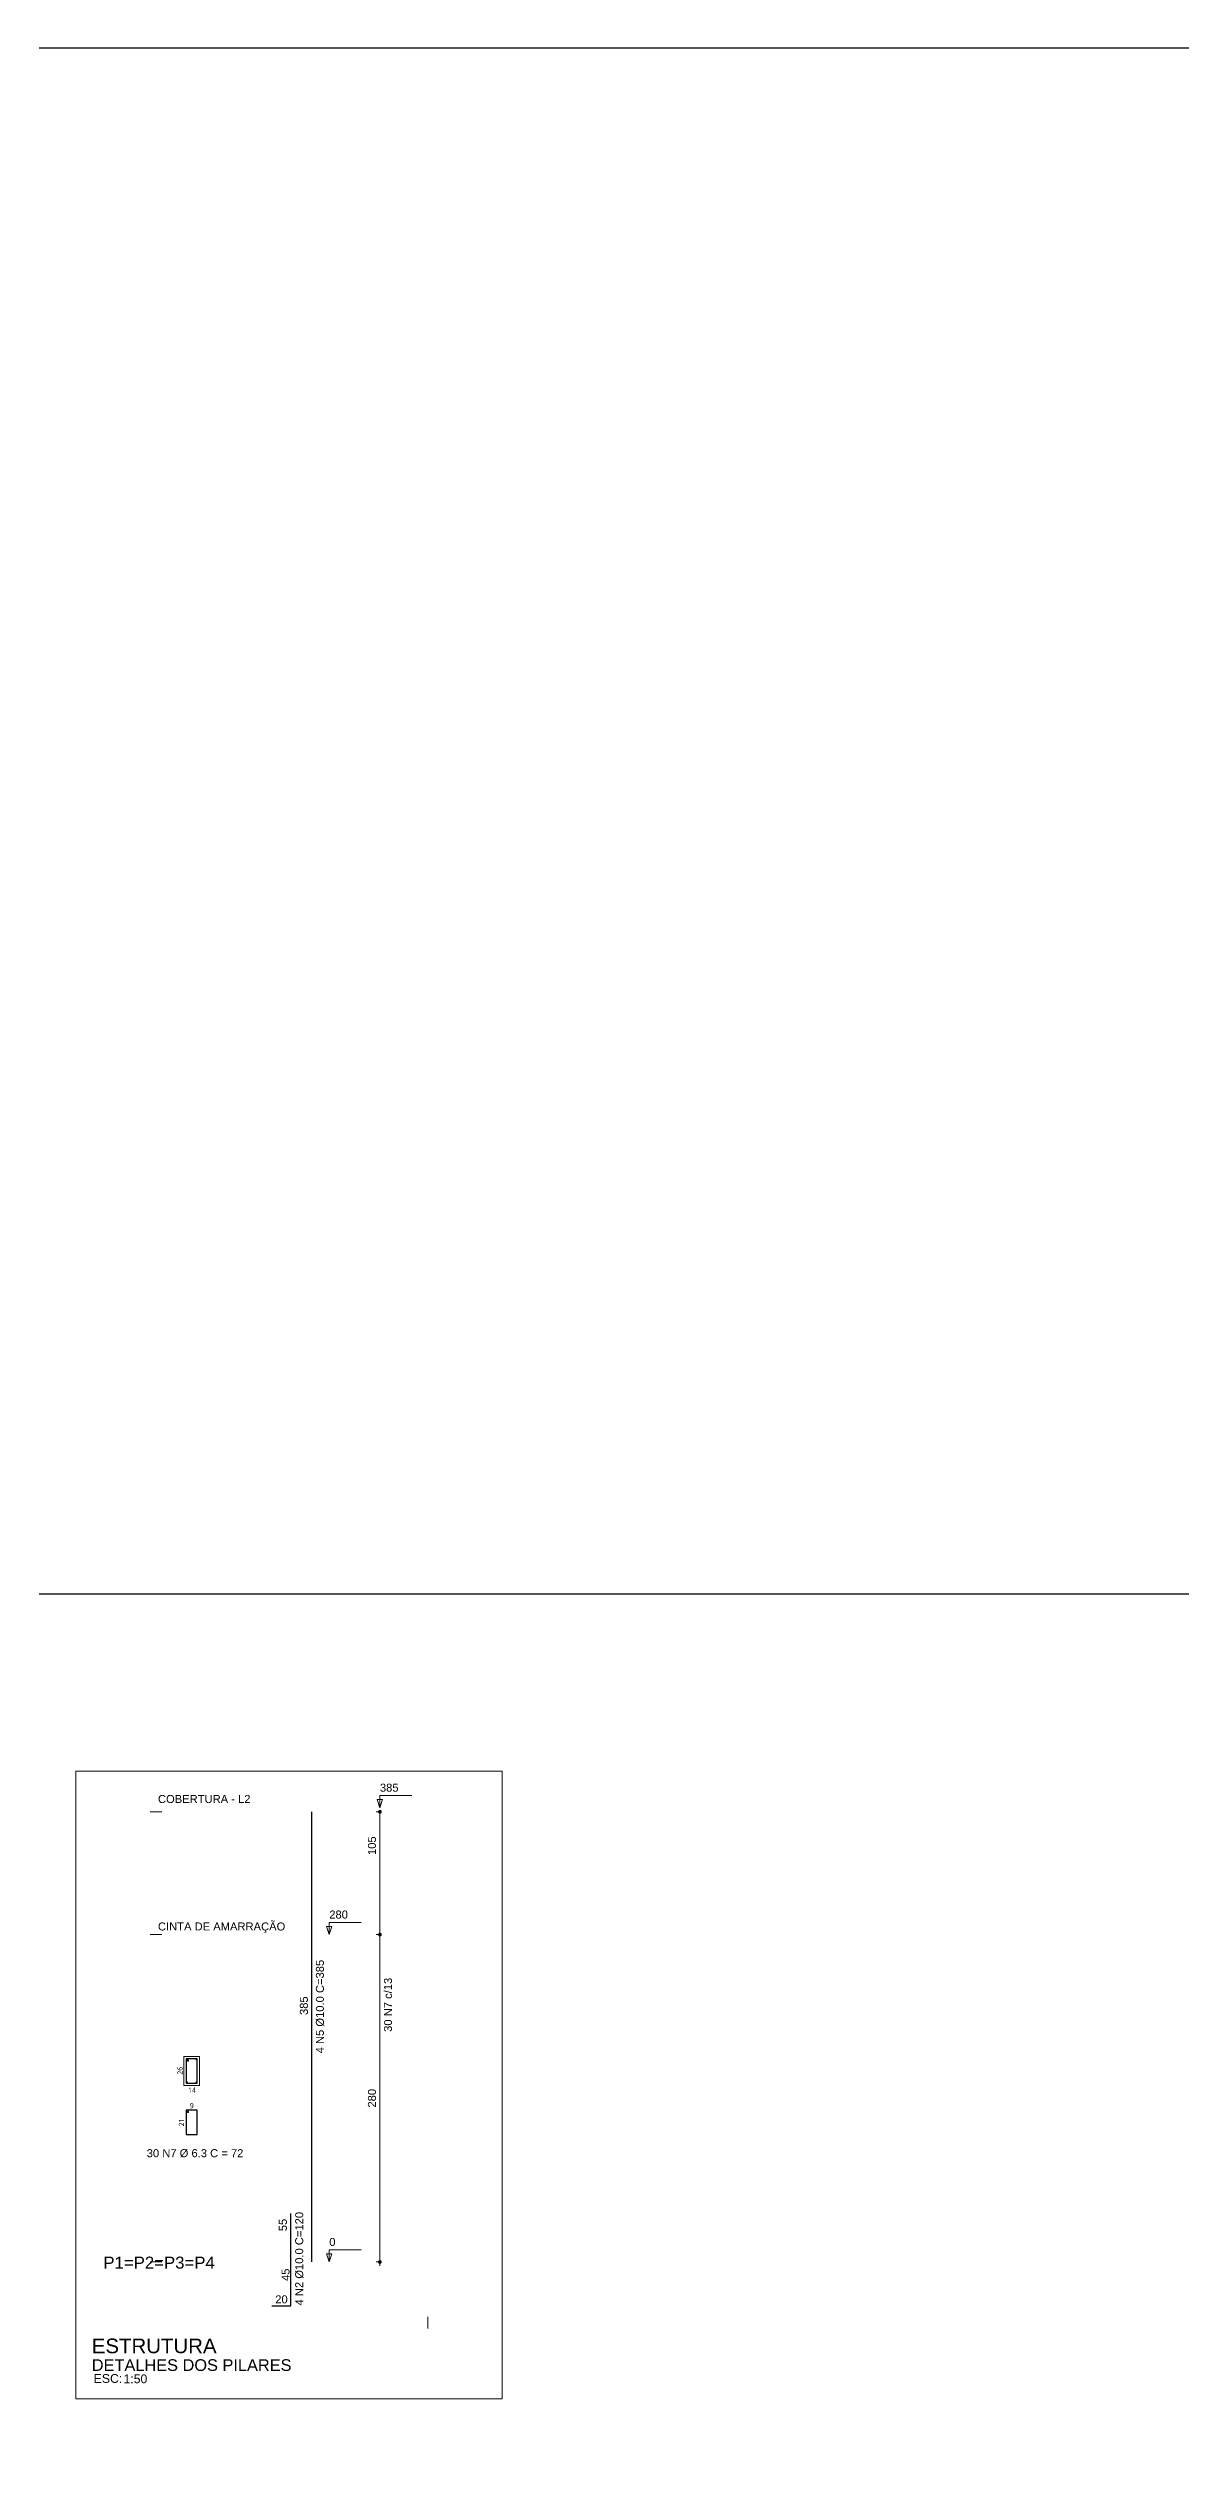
# Model space of a CAD drawing. Header units: inches. Extents: x -409 to -274, y -29 to 11.
# Drawn here: x -340.9 to -331.22, y -9.13 to 11.38 of the extents above; entities that cross this region are included whole.
import ezdxf
from ezdxf.enums import TextEntityAlignment as Align

# ---------------------------------------------------------------- set-up
doc = ezdxf.new("R2010")
doc.units = ezdxf.units.IN
doc.header["$MEASUREMENT"] = 0
doc.linetypes.add('DOT2', pattern=[3.175, 0, -3.175])
for name, color, linetype, lineweight in [('AR-COTA', 1, 'Continuous', 0), ('DT-Barras na forma', 2, 'Continuous', 30), ('DT-Forma', 5, 'Continuous', 5), ('DT-Pontilhado', 9, 'DOT2', 5), ('DT-TEXTOS', 2, 'Continuous', 20), ('FO-Estacas dos blocos', 1, 'Continuous', 20), ('LC-Estacas dos blocos', 1, 'Continuous', 20), ('QUAD_LIMITES', 2, 'Continuous', 0)]:
    doc.layers.add(name, color=color, linetype=linetype, lineweight=lineweight)
for name, color, linetype in [('ARQ-PIS', 1, 'Continuous'), ('ARQ-TXT-02', 2, 'Continuous'), ('ARQ-TXT-03', 3, 'Continuous'), ('ARQ-TXT-04', 4, 'Continuous'), ('ARQ-TXT-SMB', 4, 'Continuous'), ('DT-ARMADURA_NEG', 6, 'Continuous'), ('DT-TÍTULO', 3, 'Continuous'), ('ELE-VT3', 30, 'Continuous'), ('EST - Cotas', 152, 'Continuous')]:
    doc.layers.add(name, color=color, linetype=linetype)
doc.styles.add('Arial', font='ARIALUNI.ttf')
doc.styles.add('Codhab', font='')
doc.styles.get('Codhab').set_extended_font_data('Roboto')

# ---------------------------------------------------------------- blocks, each defined once
blk = doc.blocks.new('*U497')
at = {"layer": 'ARQ-TXT-02', "insert": (0.016, 0.158), "char_height": 0.075, "attachment_point": 1, "style": 'Arial'}
blk.add_mtext_dynamic_manual_height_columns('ESC:', width=0.00229, gutter_width=0.417, heights=[0], dxfattribs=at)
at = {"layer": 'ARQ-TXT-02', "style": 'Arial'}
blk.add_attdef('ESCALA', (0.271, 0.08), '', height=0.075, dxfattribs=at)
at = {"layer": 'ARQ-TXT-03', "style": 'Arial'}
blk.add_attdef('DESENHO', (0, 0.185), '', height=0.1, dxfattribs=at)
at = {"layer": 'ARQ-TXT-04', "style": 'Arial'}
blk.add_attdef('MATÉRIA', text='', height=0.125, dxfattribs=at).set_placement((0, 0.299), align=Align.BOTTOM_LEFT)

msp = doc.modelspace()

# ---------------------------------------------------------------- hatches: boundary and pattern name
at = {"layer": 'LC-Estacas dos blocos', "linetype": 'Continuous'}
h = msp.add_hatch(color=10, dxfattribs=at)
h.paths.add_polyline_path([(-339.709, -6.023, 1), (-339.716, -6.023, 1)])
h.paths.add_polyline_path([(-339.629, -6.023, 1), (-339.637, -6.023, 1)])
h.paths.add_polyline_path([(-339.709, -5.829, 1), (-339.716, -5.829, 1)])
h.paths.add_polyline_path([(-339.629, -5.829, 1), (-339.637, -5.829, 1)])
h.paths.add_polyline_path([(-343.216, -6.582, 1), (-343.224, -6.582, 1)])
h.paths.add_polyline_path([(-343.145, -6.582, 1), (-343.137, -6.582, 1)])
h.paths.add_polyline_path([(-343.224, -6.775, 1), (-343.216, -6.775, 1)])
h.paths.add_polyline_path([(-343.137, -6.775, 1), (-343.145, -6.775, 1)])
h.paths.add_polyline_path([(-346.898, -5.515, 1), (-346.919, -5.515, 1)])
h.paths.add_polyline_path([(-346.763, -5.569, 1), (-346.743, -5.569, 1)])
h.paths.add_polyline_path([(-346.646, -5.437, 1), (-346.667, -5.437, 1)])
h.paths.add_polyline_path([(-346.743, -5.304, 1), (-346.763, -5.304, 1)])
h.paths.add_polyline_path([(-346.919, -5.361, 1), (-346.898, -5.361, 1)])

# ---------------------------------------------------------------- linework, layer by layer
at = {"layer": 'AR-COTA', "ltscale": 0.01}
for p, q in [((-338.059, -3.709), (-338.095, -3.709)), ((-338.063, -7.591), (-338.063, -3.717)), ((-338.059, -4.759), (-338.095, -4.759)), ((-338.059, -7.559), (-338.095, -7.559))]:
    msp.add_line(p, q, dxfattribs=at)
at = {"layer": 'AR-COTA', "ltscale": 0.01, "const_width": 0.0162}
for points in [[(-338.071, -3.709, 1), (-338.055, -3.709, 1)], [(-338.071, -4.759, 1), (-338.055, -4.759, 1)], [(-338.071, -7.559, 1), (-338.055, -7.559, 1)]]:
    msp.add_lwpolyline(points, format="xyb", close=True, dxfattribs=at)
at = {"layer": 'ARQ-PIS', "color": 4, "linetype": 'ByBlock'}
msp.add_lwpolyline([(-355.626, -1.844), (-317.003, -1.844), (-317.003, -21.921), (-355.626, -21.921)], close=True, dxfattribs=at)
at = {"layer": 'DT-ARMADURA_NEG'}
for p, q in [((-339.704, -5.821), (-339.72, -5.821)), ((-339.72, -5.821), (-339.72, -5.837))]:
    msp.add_line(p, q, dxfattribs=at)
at = {"layer": 'DT-Barras na forma'}
for p, q in [((-338.644, -7.559), (-338.644, -3.709)), ((-339.72, -5.837), (-339.696, -5.837)), ((-339.704, -5.845), (-339.704, -5.821)), ((-339.704, -6.26), (-339.72, -6.26)), ((-339.72, -6.26), (-339.72, -6.276)), ((-339.72, -6.276), (-339.696, -6.276)), ((-339.704, -6.284), (-339.704, -6.26)), ((-338.825, -7.933), (-338.825, -7.146)), ((-338.987, -7.933), (-338.825, -7.933))]:
    msp.add_line(p, q, dxfattribs=at)
for points in [[(-339.625, -6.03), (-339.625, -5.821), (-339.72, -5.821), (-339.72, -6.03)], [(-339.625, -6.469), (-339.625, -6.26), (-339.72, -6.26), (-339.72, -6.469)]]:
    msp.add_lwpolyline(points, close=True, dxfattribs=at)
at = {"layer": 'DT-Forma'}
msp.add_lwpolyline([(-339.606, -5.802), (-339.606, -6.049), (-339.739, -6.049), (-339.739, -5.802)], close=True, dxfattribs=at)
at = {"layer": 'DT-Pontilhado'}
for p, q in [((-340.029, -3.709), (-337.652, -3.709)), ((-340.029, -4.759), (-337.652, -4.759)), ((-337.652, -8.129), (-337.652, -5.329)), ((-340.029, -7.559), (-337.652, -7.559))]:
    msp.add_line(p, q, dxfattribs=at)
at = {"layer": 'DT-TEXTOS'}
for points in [[(-338.04, -3.605), (-338.063, -3.674), (-338.086, -3.605), (-338.04, -3.605)], [(-338.063, -3.674), (-338.063, -3.571), (-337.789, -3.571)], [(-338.473, -4.69), (-338.496, -4.759), (-338.519, -4.69), (-338.473, -4.69)], [(-338.496, -4.759), (-338.496, -4.656), (-338.222, -4.656)], [(-338.473, -7.49), (-338.496, -7.559), (-338.519, -7.49), (-338.473, -7.49)], [(-338.496, -7.559), (-338.496, -7.456), (-338.222, -7.456)]]:
    msp.add_lwpolyline(points, dxfattribs=at)
at = {"layer": 'ELE-VT3', "linetype": 'ByBlock'}
msp.add_lwpolyline([(-409.077, 11.376), (-273.831, 11.376), (-273.831, -29.078), (-409.077, -29.078)], close=True, dxfattribs=at)
at = {"layer": 'FO-Estacas dos blocos', "color": 10}
for centre in [(-339.712, -5.829), (-339.633, -5.829), (-339.712, -6.023), (-339.633, -6.023)]:
    msp.add_circle(centre, 0.0038, dxfattribs=at)
at = {"layer": 'QUAD_LIMITES'}
msp.add_lwpolyline([(-337.016, -8.729), (-340.663, -8.729), (-340.663, -3.362), (-337.016, -3.362)], close=True, dxfattribs=at)

# ---------------------------------------------------------------- block references
at = {"layer": 'ARQ-TXT-SMB'}
msp.add_blockref('*U497', (-340.527, -8.676), dxfattribs=at).add_auto_attribs({'ESCALA': '1:50', 'DESENHO': 'DETALHES DOS PILARES', 'MATÉRIA': 'ESTRUTURA'})

# ---------------------------------------------------------------- texts
at = {"layer": 'DT-TEXTOS', "style": 'Arial'}
for s, height, p in [('385', 0.0684, (-338.063, -3.537)), ('COBERTURA - L2', 0.06843, (-339.961, -3.634)), ('CINTA DE AMARRAÇÃO', 0.06843, (-339.961, -4.724)), ('280', 0.0684, (-338.496, -4.622)), ('0', 0.0684, (-338.496, -7.422)), ('20', 0.0684, (-338.958, -7.913))]:
    msp.add_text(s, height=height, dxfattribs=at).set_placement(p)
for s, p in [('105', (-338.097, -3.999)), ('280', (-338.097, -6.159))]:
    msp.add_text(s, height=0.0684, rotation=90, dxfattribs=at).set_placement(p, align=Align.CENTER)
for s, p in [('385', (-338.679, -5.447)), ('55', (-338.859, -7.296)), ('45', (-338.836, -7.722))]:
    msp.add_text(s, height=0.0684, rotation=90, dxfattribs=at).set_placement(p)
at = {"layer": 'DT-TÍTULO', "style": 'Arial'}
msp.add_text('P1=P2=P3=P4', height=0.10264, dxfattribs=at).set_placement((-340.428, -7.616))
at = {"layer": 'EST - Cotas', "style": 'Arial'}
for s, height, p in [('4 N5 %%C10.0 C=385', 0.06843, (-338.542, -5.375)), ('30 N7 c/13', 0.0684, (-337.96, -5.36)), ('4 N2 %%C10.0 C=120', 0.06843, (-338.719, -7.531))]:
    msp.add_text(s, height=height, rotation=90, dxfattribs=at).set_placement(p, align=Align.CENTER)
at = {"layer": 'EST - Cotas', "linetype": 'Continuous', "style": 'Codhab'}
for s, p in [('26', (-339.75, -5.957)), ('21', (-339.738, -6.4))]:
    msp.add_text(s, height=0.0443, rotation=90, dxfattribs=at).set_placement(p)
for s, p in [('14', (-339.704, -6.111)), ('9', (-339.689, -6.245))]:
    msp.add_text(s, height=0.0443, dxfattribs=at).set_placement(p)
at = {"layer": 'EST - Cotas', "style": 'Arial'}
msp.add_text('30 N7 Ø 6.3 C = 72', height=0.06843, dxfattribs=at).set_placement((-340.057, -6.663))

doc.saveas('drawing.dxf')
